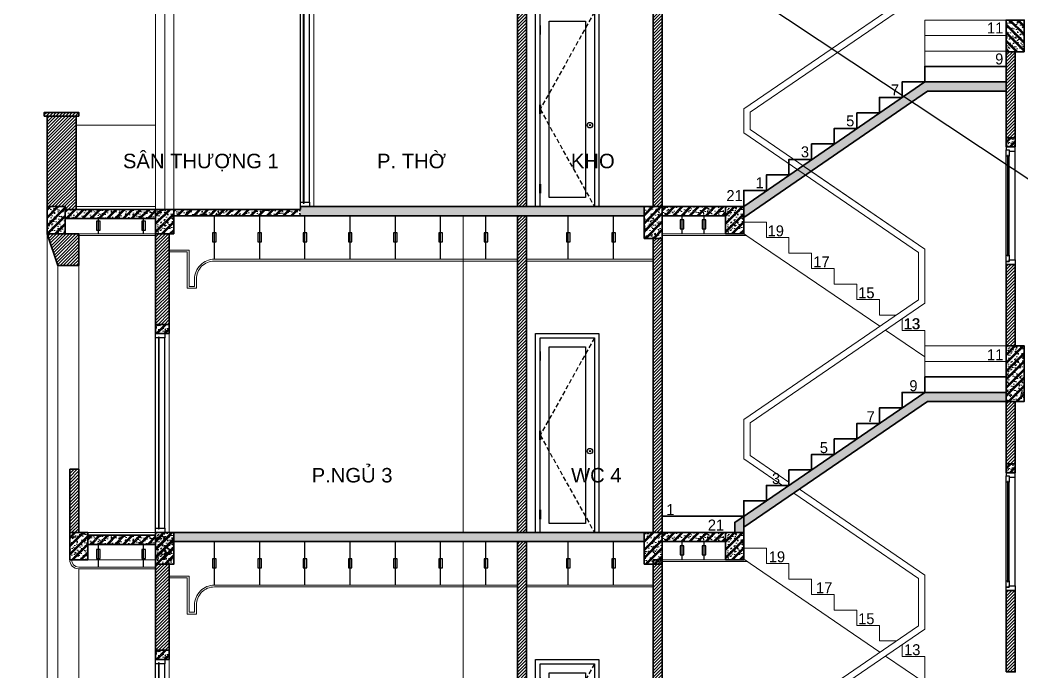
# Model space of a CAD drawing. Header units: inches. Extents: x 236662 to 497023, y -248575 to 81795.
# Drawn here: x 433076 to 444149, y -205539 to -198339 of the extents above; entities that cross this region are included whole.
import ezdxf

# ---------------------------------------------------------------- set-up
doc = ezdxf.new("R2010")
doc.units = ezdxf.units.IN
doc.header["$LTSCALE"] = 10
doc.header["$MEASUREMENT"] = 0
doc.linetypes.add('HIDDEN', pattern=[0.375, 0.25, -0.125])
for name, color, linetype in [('01. HP_TEXT', 9, 'Continuous'), ('04. HP_CUA', 153, 'Continuous'), ('07. HP_KY HIEU', 43, 'Continuous')]:
    doc.layers.add(name, color=color, linetype=linetype)
for name, color, linetype, lineweight in [('02. HP_BE TONG', 1, 'Continuous', 35), ('03. HP_TUONG', 2, 'Continuous', 35), ('06. HP_THAY 1', 134, 'Continuous', 15), ('06. HP_THAY 2', 147, 'Continuous', 13), ('09_HP_HATCH', 8, 'Continuous', 5), ('GHICHU', 7, 'Continuous', 9)]:
    doc.layers.add(name, color=color, linetype=linetype, lineweight=lineweight)
doc.styles.add('AVO', font='VAVOB.TTF')
doc.styles.add('TEXT (none)', font='arial.ttf')
pattern_1 = [(45, (449574.258, -211899.537), (-17.67767, 17.67767), [])]
pattern_2 = [(50, (142655.78, -82540.27), (107.589027, -9.41282), [11.25, -123.75]), (355, (142655.78, -82540.27), (-20.8127, 112.82882), [9, -99]), (100.4514, (142664.74, -82541.06), (86.776407, 103.41593), [9.56103, -105.171317]), (46.1842, (142655.78, -82510.27), (160.08616, -24.82785), [16.875, -185.625]), (96.6356, (142669.12, -82512.34), (140.199406, 146.11768), [14.34154, -157.75695]), (351.1842, (142655.78, -82510.27), (140.19929, 146.11779), [13.5, -148.5]), (21, (142670.78, -82517.77), (89.536058, -60.392834), [11.25, -123.75]), (326, (142670.78, -82517.77), (36.4973, 108.772507), [9, -99]), (71.4514, (142678.24, -82522.8), (126.033394, 48.379575), [9.56103, -105.171317]), (37.5, (142655.777, -82540.272), (1.8239783, 49.934078), [0, -97.8, 0, -100.5, 0, -99.375]), (7.5, (142655.78, -82540.27), (39.460431, 59.161757), [0, -57.3, 0, -95.55, 0, -37.875]), (327.5, (142622.327, -82540.27), (80.0733654, -3.383231), [0, -37.5, 0, -117, 0, -155.25]), (317.5, (142607.33, -82540.27), (87.477925, 15.015747), [0, -48.75, 0, -77.7, 0, -110.25]), (45, (142655.78, -82540.27), (-45.078057, 45.078057), []), (45, (142655.78, -82521.9), (-45.078057, 45.078057), [])]

# ---------------------------------------------------------------- blocks, each defined once
blk = doc.blocks.new('ÁDASDASDWD')
at = {"layer": '09_HP_HATCH'}
h = blk.add_hatch(dxfattribs=at)
h.set_pattern_fill('CHAU-01', color=256, scale=15, pattern_type=2)
h.set_pattern_definition([(50, (-55376.965, -37444.2), (107.58903, -9.41282), [11.25, -123.75]), (355, (-55376.97, -37444.2), (-20.8127, 112.82882), [9, -99]), (100.4514, (-55368, -37444.99), (86.7764, 103.41593), [9.56103, -105.17132]), (46.1842, (-55376.97, -37414.2), (160.08616, -24.82785), [16.875, -185.625]), (96.6356, (-55363.62, -37416.27), (140.1994, 146.11768), [14.34154, -157.75695]), (351.1842, (-55376.97, -37414.2), (140.1993, 146.1178), [13.5, -148.5]), (21, (-55361.965, -37421.7), (89.53606, -60.39283), [11.25, -123.75]), (326, (-55361.97, -37421.7), (36.4973, 108.7725), [9, -99]), (71.4514, (-55354.5, -37426.73), (126.0334, 48.37957), [9.56103, -105.17132]), (37.5, (-55376.965, -37444.2), (1.823978, 49.934078), [0, -97.8, 0, -100.5, 0, -99.375]), (7.5, (-55376.965, -37444.2), (39.46043, 59.161757), [0, -57.3, 0, -95.55, 0, -37.875]), (327.5, (-55410.415, -37444.2), (80.073365, -3.38323), [0, -37.5, 0, -117, 0, -155.25]), (317.5, (-55425.415, -37444.2), (87.477925, 15.01575), [0, -48.75, 0, -77.7, 0, -110.25]), (45, (-55376.965, -37444.2), (-45.07806, 45.07806), []), (45, (-55376.965, -37425.827), (-45.07806, 45.07806), [])])
h.paths.add_polyline_path([(-100, -350), (100, -350), (100, 0), (-100, 0)])
at = {"layer": '02. HP_BE TONG'}
blk.add_lwpolyline([(-100, -350), (100, -350), (100, 0), (-100, 0)], close=True, dxfattribs=at)
blk = doc.blocks.new('*U308')
for p, q in [((0, 50), (0, 2150)), ((100, 50), (100, 2150))]:
    blk.add_line(p, q)
for points in [[(0, 2150), (60, 2150), (60, 2160), (70, 2160), (70, 2150), (100, 2150), (100, 2200), (0, 2200)], [(0, 0), (100, 0), (100, 50), (70, 50), (70, 40), (60, 40), (60, 50), (0, 50)]]:
    blk.add_lwpolyline(points, close=True)
at = {"color": 8}
blk.add_lwpolyline([(70, 40), (60, 40), (60, 2160), (70, 2160)], close=True, dxfattribs=at)
blk = doc.blocks.new('*U310')
at = {"ltscale": 20}
h = blk.add_hatch(dxfattribs=at)
h.set_pattern_fill('_USER', color=8, scale=34, angle=32.992, style=0, pattern_type=0)
h.set_pattern_definition([(180, (55, 2000), (2e-12, -34), [])])
h.paths.add_polyline_path([(55, 2000), (45, 2000), (45, 1900), (55, 1900)])
h = blk.add_hatch(dxfattribs=at)
h.set_pattern_fill('_USER', color=8, scale=34, angle=32.992, style=0, pattern_type=0)
h.set_pattern_definition([(180, (55, 1025), (4e-12, 34), [])])
h.paths.add_polyline_path([(55, 1025), (45, 1025), (45, 1125), (55, 1125)])
h = blk.add_hatch(dxfattribs=at)
h.set_pattern_fill('_USER', color=8, scale=34, angle=32.992, style=0, pattern_type=0)
h.set_pattern_definition([(180, (55, 150), (4e-12, 34), [])])
h.paths.add_polyline_path([(55, 150), (45, 150), (45, 250), (55, 250)])
for points in [[(50, 0), (0, 0), (0, 2200), (700, 2200), (700, 0), (650, 0)], [(50, 2000), (50, 2150), (650, 2150), (650, 0), (50, 0), (50, 150)], [(50, 1125), (50, 1900)], [(50, 250), (50, 1025)]]:
    blk.add_lwpolyline(points)
at = {"color": 8, "linetype": 'HIDDEN', "ltscale": 20}
blk.add_lwpolyline([(650, 2150), (50, 1075), (650, 0)], dxfattribs=at)
for points in [[(55, 2000), (45, 2000), (45, 1900), (55, 1900)], [(550, 100), (150, 100), (150, 2050), (550, 2050)], [(55, 1025), (45, 1025), (45, 1125), (55, 1125)], [(55, 150), (45, 150), (45, 250), (55, 250)]]:
    blk.add_lwpolyline(points, close=True)
for radius in [30, 7]:
    blk.add_circle((600, 900), radius)
blk = doc.blocks.new('*U333')
for p, q in [((0, 50), (0, 1250)), ((65, 105), (65, 1195)), ((100, 105), (100, 1195))]:
    blk.add_line(p, q)
for points in [[(65, 1250), (0, 1250), (0, 1300), (100, 1300), (100, 1265), (65, 1265)], [(65, 1265), (65, 1195), (78.5, 1195), (78.5, 1205), (86.5, 1205), (86.5, 1195), (100, 1195), (100, 1265)], [(65, 50), (0, 50), (0, 0), (100, 0), (100, 35), (65, 35)], [(78.5, 95), (78.5, 105), (65, 105), (65, 35), (100, 35), (100, 105), (86.5, 105), (86.5, 95)]]:
    blk.add_lwpolyline(points, close=True)
at = {"color": 8}
blk.add_lwpolyline([(86.5, 95), (78.5, 95), (78.5, 1205), (86.5, 1205)], close=True, dxfattribs=at)
blk = doc.blocks.new('ÁD221234RRE')
at = {"layer": '09_HP_HATCH'}
h = blk.add_hatch(dxfattribs=at)
h.set_pattern_fill('CHAU-01', color=256, scale=15, pattern_type=2)
h.set_pattern_definition([(50, (-55276.965, -37444.2), (107.58903, -9.41282), [11.25, -123.75]), (355, (-55276.97, -37444.2), (-20.8127, 112.82882), [9, -99]), (100.4514, (-55268, -37444.99), (86.7764, 103.41593), [9.56103, -105.17132]), (46.1842, (-55276.97, -37414.2), (160.08616, -24.82785), [16.875, -185.625]), (96.6356, (-55263.62, -37416.27), (140.1994, 146.11768), [14.34154, -157.75695]), (351.1842, (-55276.97, -37414.2), (140.1993, 146.1178), [13.5, -148.5]), (21, (-55261.965, -37421.7), (89.53606, -60.39283), [11.25, -123.75]), (326, (-55261.97, -37421.7), (36.4973, 108.7725), [9, -99]), (71.4514, (-55254.5, -37426.73), (126.0334, 48.37957), [9.56103, -105.17132]), (37.5, (-55276.965, -37444.2), (1.823978, 49.934078), [0, -97.8, 0, -100.5, 0, -99.375]), (7.5, (-55276.965, -37444.2), (39.46043, 59.161757), [0, -57.3, 0, -95.55, 0, -37.875]), (327.5, (-55310.415, -37444.2), (80.073365, -3.38323), [0, -37.5, 0, -117, 0, -155.25]), (317.5, (-55325.415, -37444.2), (87.477925, 15.01575), [0, -48.75, 0, -77.7, 0, -110.25]), (45, (-55276.965, -37444.2), (-45.07806, 45.07806), []), (45, (-55276.965, -37425.827), (-45.07806, 45.07806), [])])
h.paths.add_polyline_path([(0, -300), (200, -300), (200, 0), (0, 0)])
at = {"layer": '02. HP_BE TONG'}
blk.add_lwpolyline([(0, -300), (200, -300), (200, 0), (0, 0)], close=True, dxfattribs=at)

msp = doc.modelspace()

# ---------------------------------------------------------------- hatches: boundary and pattern name
at = {"layer": '09_HP_HATCH'}
h = msp.add_hatch(dxfattribs=at)
h.set_pattern_fill('ANSI31', color=8, scale=200)
h.set_pattern_definition(pattern_1)
h.paths.add_polyline_path([(438674.3, -196899.5), (438574.3, -196899.5), (438574.3, -200399.5), (438674.3, -200399.5)])
h.paths.add_polyline_path([(440174.3, -197149.5), (440074.3, -197149.5), (440074.3, -200399.5), (440174.3, -200399.5)])
h = msp.add_hatch(dxfattribs=at)
h.set_pattern_fill('ANSI31', color=8, scale=200)
h.set_pattern_definition(pattern_1)
h.paths.add_polyline_path([(444074.3, -198688.5), (443974.3, -198688.5), (443974.3, -199638.5), (444074.3, -199638.5)])
h.paths.add_polyline_path([(444074.3, -201038.5), (443974.3, -201038.5), (443974.3, -201938.5), (444074.3, -201938.5)])
h.paths.add_polyline_path([(448024.3, -198438.5), (447924.3, -198438.5), (447924.3, -201968.5), (448024.3, -201968.5)])
h.paths.add_polyline_path([(449574.3, -198688.5), (449424.3, -198688.5), (449424.3, -201938.5), (449574.3, -201938.5)])
h = msp.add_hatch(dxfattribs=at)
h.set_pattern_fill('CHAU-01', color=256, scale=15, pattern_type=2)
h.set_pattern_definition(pattern_2)
h.paths.add_polyline_path([(443974.3, -199022.5), (443974.3, -199122.5), (443105.4, -199122.5), (441074.3, -200520.9), (441074.3, -200399.5), (443074.3, -199022.5)])
h = msp.add_hatch(dxfattribs=at)
h.set_pattern_fill('ANSI31', color=8, scale=200)
h.set_pattern_definition(pattern_1)
h.paths.add_polyline_path([(433724.3, -199359.5), (433344.3, -199359.5), (433344.3, -199399.5), (433724.3, -199399.5)])
h = msp.add_hatch(dxfattribs=at)
h.set_pattern_fill('ANSI31', color=8, scale=200)
h.set_pattern_definition(pattern_1)
h.paths.add_polyline_path([(433574.3, -200399.5), (433574.3, -200429.5), (433694.3, -200429.5), (433694.3, -199399.5), (433374.3, -199399.5), (433374.3, -200399.5)])
h = msp.add_hatch(dxfattribs=at)
h.set_pattern_fill('CHAU-01', color=256, scale=15, pattern_type=2)
h.set_pattern_definition([(50, (336168.54, -282802.41), (107.58903, -9.41282), [11.25, -123.75]), (355, (336168.54, -282802.41), (-20.8127, 112.82882), [9, -99]), (100.4514, (336177.5, -282803.19), (86.77641, 103.41593), [9.56103, -105.17132]), (46.1842, (336168.54, -282772.41), (160.08616, -24.82785), [16.875, -185.625]), (96.6356, (336181.88, -282774.48), (140.1994, 146.11768), [14.34154, -157.75695]), (351.1842, (336168.54, -282772.41), (140.1993, 146.1178), [13.5, -148.5]), (21, (336183.54, -282779.91), (89.53606, -60.392834), [11.25, -123.75]), (326, (336183.54, -282779.91), (36.4973, 108.77251), [9, -99]), (71.4514, (336191, -282784.94), (126.033394, 48.379575), [9.56103, -105.17132]), (37.5, (336168.537, -282802.41), (1.823978, 49.934078), [0, -97.8, 0, -100.5, 0, -99.375]), (7.5, (336168.537, -282802.41), (39.46043, 59.161757), [0, -57.3, 0, -95.55, 0, -37.875]), (327.5, (336135.087, -282802.41), (80.073365, -3.383231), [0, -37.5, 0, -117, 0, -155.25]), (317.5, (336120.09, -282802.41), (87.477925, 15.015747), [0, -48.75, 0, -77.7, 0, -110.25]), (45, (336168.54, -282802.41), (-45.078057, 45.078057), []), (45, (336168.54, -282784.035), (-45.078057, 45.078057), [])])
h.paths.add_polyline_path([(444074.3, -199638.5), (444074.3, -199738.5), (443974.3, -199738.5), (443974.3, -199638.5)])
h = msp.add_hatch(dxfattribs=at)
h.set_pattern_fill('CHAU-01', color=256, scale=15, pattern_type=2)
h.set_pattern_definition([(50, (292187.775, -279370.59), (107.589027, -9.41282), [11.25, -123.75]), (355, (292187.78, -279370.59), (-20.8127, 112.82882), [9, -99]), (100.4514, (292196.74, -279371.37), (86.77641, 103.41593), [9.56103, -105.17132]), (46.1842, (292187.78, -279340.59), (160.08616, -24.82785), [16.875, -185.625]), (96.6356, (292201.12, -279342.66), (140.1994, 146.11768), [14.34154, -157.75695]), (351.1842, (292187.78, -279340.59), (140.1993, 146.11779), [13.5, -148.5]), (21, (292202.775, -279348.09), (89.53606, -60.392834), [11.25, -123.75]), (326, (292202.78, -279348.09), (36.4973, 108.77251), [9, -99]), (71.4514, (292210.24, -279353.12), (126.033394, 48.379575), [9.56103, -105.17132]), (37.5, (292187.775, -279370.586), (1.823978, 49.934078), [0, -97.8, 0, -100.5, 0, -99.375]), (7.5, (292187.775, -279370.586), (39.46043, 59.161757), [0, -57.3, 0, -95.55, 0, -37.875]), (327.5, (292154.325, -279370.586), (80.073365, -3.383231), [0, -37.5, 0, -117, 0, -155.25]), (317.5, (292139.325, -279370.586), (87.477925, 15.015747), [0, -48.75, 0, -77.7, 0, -110.25]), (45, (292187.775, -279370.586), (-45.078057, 45.078057), []), (45, (292187.775, -279352.21), (-45.078057, 45.078057), [])])
h.paths.add_polyline_path([(433574.3, -200429.5), (433574.3, -200529.5), (434574.3, -200529.5), (434574.3, -200429.5)])
h = msp.add_hatch(dxfattribs=at)
h.set_pattern_fill('CHAU-01', color=256, scale=15, pattern_type=2)
h.set_pattern_definition([(50, (379297.29, -237843.74), (107.58903, -9.41282), [11.25, -123.75]), (355, (379297.29, -237843.74), (-20.8127, 112.82882), [9, -99]), (100.4514, (379306.26, -237844.52), (86.7764, 103.41593), [9.56103, -105.17132]), (46.1842, (379297.29, -237813.74), (160.08616, -24.82785), [16.875, -185.625]), (96.6356, (379310.63, -237815.81), (140.1994, 146.11768), [14.34154, -157.75695]), (351.1842, (379297.3, -237813.74), (140.1993, 146.1178), [13.5, -148.5]), (21, (379312.29, -237821.24), (89.53606, -60.39283), [11.25, -123.75]), (326, (379312.29, -237821.24), (36.4973, 108.7725), [9, -99]), (71.4514, (379319.75, -237826.27), (126.0334, 48.37957), [9.56103, -105.17132]), (37.5, (379297.293, -237843.74), (1.823978, 49.934078), [0, -97.8, 0, -100.5, 0, -99.375]), (7.5, (379297.293, -237843.74), (39.46043, 59.161757), [0, -57.3, 0, -95.55, 0, -37.875]), (327.5, (379263.843, -237843.74), (80.073365, -3.38323), [0, -37.5, 0, -117, 0, -155.25]), (317.5, (379248.84, -237843.74), (87.477925, 15.01575), [0, -48.75, 0, -77.7, 0, -110.25]), (45, (379297.29, -237843.74), (-45.07806, 45.07806), []), (45, (379297.29, -237825.364), (-45.07806, 45.07806), [])])
h.paths.add_polyline_path([(434574.3, -200699.5), (434774.3, -200699.5), (434774.3, -200429.5), (434574.3, -200429.5)])
h = msp.add_hatch(dxfattribs=at)
h.set_pattern_fill('CHAU-01', color=256, scale=15, pattern_type=2)
h.set_pattern_definition([(50, (329872.355, -281197), (107.58903, -9.41282), [11.25, -123.75]), (355, (329872.35, -281197), (-20.8127, 112.82882), [9, -99]), (100.4514, (329881.32, -281197.78), (86.77641, 103.41593), [9.56103, -105.17132]), (46.1842, (329872.35, -281167), (160.08616, -24.82785), [16.875, -185.625]), (96.6356, (329885.7, -281169.07), (140.1994, 146.11768), [14.34154, -157.75695]), (351.1842, (329872.35, -281167), (140.1993, 146.1178), [13.5, -148.5]), (21, (329887.355, -281174.5), (89.53606, -60.392834), [11.25, -123.75]), (326, (329887.35, -281174.5), (36.4973, 108.77251), [9, -99]), (71.4514, (329894.82, -281179.53), (126.033394, 48.379575), [9.56103, -105.17132]), (37.5, (329872.355, -281196.996), (1.823978, 49.934078), [0, -97.8, 0, -100.5, 0, -99.375]), (7.5, (329872.355, -281196.996), (39.46043, 59.161757), [0, -57.3, 0, -95.55, 0, -37.875]), (327.5, (329838.905, -281196.996), (80.073365, -3.383231), [0, -37.5, 0, -117, 0, -155.25]), (317.5, (329823.905, -281196.996), (87.477925, 15.015747), [0, -48.75, 0, -77.7, 0, -110.25]), (45, (329872.355, -281196.996), (-45.078057, 45.078057), []), (45, (329872.355, -281178.62), (-45.078057, 45.078057), [])])
h.paths.add_polyline_path([(436174.3, -200429.5), (434774.3, -200429.5), (434774.3, -200499.5), (436174.3, -200499.5)])
h = msp.add_hatch(dxfattribs=at)
h.set_pattern_fill('CHAU-01', color=256, scale=15, pattern_type=2)
h.set_pattern_definition([(50, (297587.775, -279340.59), (107.589027, -9.41282), [11.25, -123.75]), (355, (297587.78, -279340.59), (-20.8127, 112.82882), [9, -99]), (100.4514, (297596.74, -279341.37), (86.77641, 103.41593), [9.56103, -105.17132]), (46.1842, (297587.78, -279310.59), (160.08616, -24.82785), [16.875, -185.625]), (96.6356, (297601.12, -279312.66), (140.1994, 146.11768), [14.34154, -157.75695]), (351.1842, (297587.78, -279310.59), (140.1993, 146.11779), [13.5, -148.5]), (21, (297602.775, -279318.09), (89.53606, -60.392834), [11.25, -123.75]), (326, (297602.78, -279318.09), (36.4973, 108.77251), [9, -99]), (71.4514, (297610.24, -279323.12), (126.033394, 48.379575), [9.56103, -105.17132]), (37.5, (297587.775, -279340.586), (1.823978, 49.934078), [0, -97.8, 0, -100.5, 0, -99.375]), (7.5, (297587.775, -279340.586), (39.46043, 59.161757), [0, -57.3, 0, -95.55, 0, -37.875]), (327.5, (297554.325, -279340.586), (80.073365, -3.383231), [0, -37.5, 0, -117, 0, -155.25]), (317.5, (297539.325, -279340.586), (87.477925, 15.015747), [0, -48.75, 0, -77.7, 0, -110.25]), (45, (297587.775, -279340.586), (-45.078057, 45.078057), []), (45, (297587.775, -279322.21), (-45.078057, 45.078057), [])])
h.paths.add_polyline_path([(436174.3, -200399.5), (436174.3, -200499.5), (439974.3, -200499.5), (439974.3, -200399.5)])
h = msp.add_hatch(dxfattribs=at)
h.set_pattern_fill('CHAU-01', color=256, scale=15, pattern_type=2)
h.set_pattern_definition([(50, (299887.775, -279340.59), (107.589027, -9.41282), [11.25, -123.75]), (355, (299887.78, -279340.59), (-20.8127, 112.82882), [9, -99]), (100.4514, (299896.74, -279341.37), (86.77641, 103.41593), [9.56103, -105.17132]), (46.1842, (299887.78, -279310.59), (160.08616, -24.82785), [16.875, -185.625]), (96.6356, (299901.12, -279312.66), (140.1994, 146.11768), [14.34154, -157.75695]), (351.1842, (299887.78, -279310.59), (140.1993, 146.11779), [13.5, -148.5]), (21, (299902.775, -279318.09), (89.53606, -60.392834), [11.25, -123.75]), (326, (299902.78, -279318.09), (36.4973, 108.77251), [9, -99]), (71.4514, (299910.24, -279323.12), (126.033394, 48.379575), [9.56103, -105.17132]), (37.5, (299887.775, -279340.586), (1.823978, 49.934078), [0, -97.8, 0, -100.5, 0, -99.375]), (7.5, (299887.775, -279340.586), (39.46043, 59.161757), [0, -57.3, 0, -95.55, 0, -37.875]), (327.5, (299854.325, -279340.586), (80.073365, -3.383231), [0, -37.5, 0, -117, 0, -155.25]), (317.5, (299839.325, -279340.586), (87.477925, 15.015747), [0, -48.75, 0, -77.7, 0, -110.25]), (45, (299887.775, -279340.586), (-45.078057, 45.078057), []), (45, (299887.775, -279322.21), (-45.078057, 45.078057), [])])
h.paths.add_polyline_path([(440174.3, -200399.5), (440174.3, -200499.5), (440874.3, -200499.5), (440874.3, -200399.5)])
h = msp.add_hatch(dxfattribs=at)
h.set_pattern_fill('CHAU-01', color=256, scale=15, pattern_type=2)
h.set_pattern_definition([(50, (385597.29, -237843.74), (107.58903, -9.41282), [11.25, -123.75]), (355, (385597.29, -237843.74), (-20.8127, 112.82882), [9, -99]), (100.4514, (385606.26, -237844.52), (86.7764, 103.41593), [9.56103, -105.17132]), (46.1842, (385597.29, -237813.74), (160.08616, -24.82785), [16.875, -185.625]), (96.6356, (385610.63, -237815.81), (140.1994, 146.11768), [14.34154, -157.75695]), (351.1842, (385597.3, -237813.74), (140.1993, 146.1178), [13.5, -148.5]), (21, (385612.29, -237821.24), (89.53606, -60.39283), [11.25, -123.75]), (326, (385612.29, -237821.24), (36.4973, 108.7725), [9, -99]), (71.4514, (385619.75, -237826.27), (126.0334, 48.37957), [9.56103, -105.17132]), (37.5, (385597.293, -237843.74), (1.823978, 49.934078), [0, -97.8, 0, -100.5, 0, -99.375]), (7.5, (385597.293, -237843.74), (39.46043, 59.161757), [0, -57.3, 0, -95.55, 0, -37.875]), (327.5, (385563.843, -237843.74), (80.073365, -3.38323), [0, -37.5, 0, -117, 0, -155.25]), (317.5, (385548.84, -237843.74), (87.477925, 15.01575), [0, -48.75, 0, -77.7, 0, -110.25]), (45, (385597.29, -237843.74), (-45.07806, 45.07806), []), (45, (385597.29, -237825.364), (-45.07806, 45.07806), [])])
h.paths.add_polyline_path([(440874.3, -200699.7), (441074.3, -200699.7), (441074.3, -200399.5), (440874.3, -200399.5)])
h = msp.add_hatch(dxfattribs=at)
h.set_pattern_fill('ANSI31', color=8, scale=200)
h.set_pattern_definition(pattern_1)
h.paths.add_polyline_path([(438674.3, -200499.5), (438574.3, -200499.5), (438574.3, -203999.5), (438674.3, -203999.5)])
h.paths.add_polyline_path([(440174.3, -200749.5), (440074.3, -200749.5), (440074.3, -203999.5), (440174.3, -203999.5)])
h.paths.add_polyline_path([(438674.3, -204099.5), (438574.3, -204099.5), (438574.3, -207599.5), (438674.3, -207599.5)])
h.paths.add_polyline_path([(440174.3, -204299.5), (440074.3, -204299.5), (440074.3, -207599.5), (440174.3, -207599.5)])
h = msp.add_hatch(dxfattribs=at)
h.set_pattern_fill('ANSI31', color=8, scale=200)
h.set_pattern_definition(pattern_1)
h.paths.add_polyline_path([(433724.3, -200699.5), (433374.3, -200699.5), (433494.3, -201049.5), (433724.3, -201049.5)])
h.paths.add_polyline_path([(434724.3, -200699.5), (434574.3, -200699.5), (434574.3, -201699.5), (434724.3, -201699.5)])
h = msp.add_hatch(dxfattribs=at)
h.set_pattern_fill('CHAU-01', color=256, scale=15, pattern_type=2)
h.set_pattern_definition([(50, (327639.27, -284863.41), (107.58903, -9.41282), [11.25, -123.75]), (355, (327639.27, -284863.41), (-20.8127, 112.82882), [9, -99]), (100.4514, (327648.23, -284864.19), (86.77641, 103.41593), [9.56103, -105.17132]), (46.1842, (327639.27, -284833.41), (160.08616, -24.82785), [16.875, -185.625]), (96.6356, (327652.6, -284835.48), (140.1994, 146.11768), [14.34154, -157.75695]), (351.1842, (327639.27, -284833.41), (140.1993, 146.1178), [13.5, -148.5]), (21, (327654.27, -284840.91), (89.53606, -60.392834), [11.25, -123.75]), (326, (327654.27, -284840.91), (36.4973, 108.77251), [9, -99]), (71.4514, (327661.73, -284845.94), (126.033394, 48.379575), [9.56103, -105.17132]), (37.5, (327639.267, -284863.41), (1.823978, 49.934078), [0, -97.8, 0, -100.5, 0, -99.375]), (7.5, (327639.267, -284863.41), (39.46043, 59.161757), [0, -57.3, 0, -95.55, 0, -37.875]), (327.5, (327605.817, -284863.41), (80.073365, -3.383231), [0, -37.5, 0, -117, 0, -155.25]), (317.5, (327590.82, -284863.41), (87.477925, 15.015747), [0, -48.75, 0, -77.7, 0, -110.25]), (45, (327639.267, -284863.41), (-45.078057, 45.078057), []), (45, (327639.267, -284845.035), (-45.078057, 45.078057), [])])
h.paths.add_polyline_path([(434574.3, -201699.5), (434574.3, -201799.5), (434724.3, -201799.5), (434724.3, -201699.5)])
h = msp.add_hatch(dxfattribs=at)
h.set_pattern_fill('CHAU-01', color=256, scale=15, pattern_type=2)
h.set_pattern_definition([(50, (388697.29, -239382.74), (107.58903, -9.41282), [11.25, -123.75]), (355, (388697.29, -239382.74), (-20.8127, 112.82882), [9, -99]), (100.4514, (388706.26, -239383.52), (86.7764, 103.41593), [9.56103, -105.17132]), (46.1842, (388697.29, -239352.74), (160.08616, -24.82785), [16.875, -185.625]), (96.6356, (388710.63, -239354.81), (140.1994, 146.11768), [14.34154, -157.75695]), (351.1842, (388697.3, -239352.74), (140.1993, 146.1178), [13.5, -148.5]), (21, (388712.29, -239360.24), (89.53606, -60.39283), [11.25, -123.75]), (326, (388712.29, -239360.24), (36.4973, 108.7725), [9, -99]), (71.4514, (388719.75, -239365.27), (126.0334, 48.37957), [9.56103, -105.17132]), (37.5, (388697.293, -239382.74), (1.823978, 49.934078), [0, -97.8, 0, -100.5, 0, -99.375]), (7.5, (388697.293, -239382.74), (39.46043, 59.161757), [0, -57.3, 0, -95.55, 0, -37.875]), (327.5, (388663.843, -239382.74), (80.073365, -3.38323), [0, -37.5, 0, -117, 0, -155.25]), (317.5, (388648.84, -239382.74), (87.477925, 15.01575), [0, -48.75, 0, -77.7, 0, -110.25]), (45, (388697.29, -239382.74), (-45.07806, 45.07806), []), (45, (388697.29, -239364.364), (-45.07806, 45.07806), [])])
h.paths.add_polyline_path([(443974.3, -202551.5), (444174.3, -202551.5), (444174.3, -201938.5), (443974.3, -201938.5)])
h = msp.add_hatch(dxfattribs=at)
h.set_pattern_fill('ANSI31', color=8, scale=200)
h.set_pattern_definition(pattern_1)
h.paths.add_polyline_path([(444074.3, -202551.5), (443974.3, -202551.5), (443974.3, -203238.5), (444074.3, -203238.5)])
h.paths.add_polyline_path([(444074.3, -204638.5), (443974.3, -204638.5), (443974.3, -205538.5), (444074.3, -205538.5)])
h.paths.add_polyline_path([(448024.3, -202068.5), (447924.3, -202068.5), (447924.3, -205538.5), (448024.3, -205538.5)])
h.paths.add_polyline_path([(449574.3, -202288.5), (449424.3, -202288.5), (449424.3, -205538.5), (449574.3, -205538.5)])
h = msp.add_hatch(dxfattribs=at)
h.set_pattern_fill('CHAU-01', color=256, scale=15, pattern_type=2)
h.set_pattern_definition(pattern_2)
h.paths.add_polyline_path([(440974.3, -203999.5), (441074.3, -203999.5), (441074.3, -203940.7), (443105.2, -202551.5), (443974.3, -202551.5), (443974.3, -202451.5), (443074.3, -202451.5), (440974.3, -203887.9)])
h = msp.add_hatch(dxfattribs=at)
h.set_pattern_fill('ANSI31', color=8, scale=200)
h.set_pattern_definition(pattern_1)
h.paths.add_polyline_path([(433724.3, -203299.5), (433624.3, -203299.5), (433624.3, -203999.5), (433724.3, -203999.5)])
h.paths.add_polyline_path([(434724.3, -204349.5), (434574.3, -204349.5), (434574.3, -205299.5), (434724.3, -205299.5)])
h = msp.add_hatch(dxfattribs=at)
h.set_pattern_fill('CHAU-01', color=256, scale=15, pattern_type=2)
h.set_pattern_definition([(50, (336168.54, -286402.41), (107.58903, -9.41282), [11.25, -123.75]), (355, (336168.54, -286402.41), (-20.8127, 112.82882), [9, -99]), (100.4514, (336177.5, -286403.19), (86.77641, 103.41593), [9.56103, -105.17132]), (46.1842, (336168.54, -286372.41), (160.08616, -24.82785), [16.875, -185.625]), (96.6356, (336181.88, -286374.48), (140.1994, 146.11768), [14.34154, -157.75695]), (351.1842, (336168.54, -286372.41), (140.1993, 146.1178), [13.5, -148.5]), (21, (336183.54, -286379.91), (89.53606, -60.392834), [11.25, -123.75]), (326, (336183.54, -286379.91), (36.4973, 108.77251), [9, -99]), (71.4514, (336191, -286384.94), (126.033394, 48.379575), [9.56103, -105.17132]), (37.5, (336168.537, -286402.41), (1.823978, 49.934078), [0, -97.8, 0, -100.5, 0, -99.375]), (7.5, (336168.537, -286402.41), (39.46043, 59.161757), [0, -57.3, 0, -95.55, 0, -37.875]), (327.5, (336135.087, -286402.41), (80.073365, -3.383231), [0, -37.5, 0, -117, 0, -155.25]), (317.5, (336120.09, -286402.41), (87.477925, 15.015747), [0, -48.75, 0, -77.7, 0, -110.25]), (45, (336168.54, -286402.41), (-45.078057, 45.078057), []), (45, (336168.54, -286384.035), (-45.078057, 45.078057), [])])
h.paths.add_polyline_path([(444074.3, -203238.5), (444074.3, -203338.5), (443974.3, -203338.5), (443974.3, -203238.5)])
h = msp.add_hatch(dxfattribs=at)
h.set_pattern_fill('CHAU-01', color=256, scale=15, pattern_type=2)
h.set_pattern_definition([(50, (292187.775, -282970.59), (107.589027, -9.41282), [11.25, -123.75]), (355, (292187.78, -282970.59), (-20.8127, 112.82882), [9, -99]), (100.4514, (292196.74, -282971.37), (86.77641, 103.41593), [9.56103, -105.17132]), (46.1842, (292187.78, -282940.59), (160.08616, -24.82785), [16.875, -185.625]), (96.6356, (292201.12, -282942.66), (140.1994, 146.11768), [14.34154, -157.75695]), (351.1842, (292187.78, -282940.59), (140.1993, 146.11779), [13.5, -148.5]), (21, (292202.775, -282948.09), (89.53606, -60.392834), [11.25, -123.75]), (326, (292202.78, -282948.09), (36.4973, 108.77251), [9, -99]), (71.4514, (292210.24, -282953.12), (126.033394, 48.379575), [9.56103, -105.17132]), (37.5, (292187.775, -282970.586), (1.823978, 49.934078), [0, -97.8, 0, -100.5, 0, -99.375]), (7.5, (292187.775, -282970.586), (39.46043, 59.161757), [0, -57.3, 0, -95.55, 0, -37.875]), (327.5, (292154.325, -282970.586), (80.073365, -3.383231), [0, -37.5, 0, -117, 0, -155.25]), (317.5, (292139.325, -282970.586), (87.477925, 15.015747), [0, -48.75, 0, -77.7, 0, -110.25]), (45, (292187.775, -282970.586), (-45.078057, 45.078057), []), (45, (292187.775, -282952.21), (-45.078057, 45.078057), [])])
h.paths.add_polyline_path([(433824.3, -204029.5), (433824.3, -204129.5), (434574.3, -204129.5), (434574.3, -204029.5)])
h = msp.add_hatch(dxfattribs=at)
h.set_pattern_fill('CHAU-01', color=256, scale=15, pattern_type=2)
h.set_pattern_definition([(50, (379297.29, -241443.74), (107.58903, -9.41282), [11.25, -123.75]), (355, (379297.29, -241443.74), (-20.8127, 112.82882), [9, -99]), (100.4514, (379306.26, -241444.52), (86.7764, 103.41593), [9.56103, -105.17132]), (46.1842, (379297.29, -241413.74), (160.08616, -24.82785), [16.875, -185.625]), (96.6356, (379310.63, -241415.81), (140.1994, 146.11768), [14.34154, -157.75695]), (351.1842, (379297.3, -241413.74), (140.1993, 146.1178), [13.5, -148.5]), (21, (379312.29, -241421.24), (89.53606, -60.39283), [11.25, -123.75]), (326, (379312.29, -241421.24), (36.4973, 108.7725), [9, -99]), (71.4514, (379319.75, -241426.27), (126.0334, 48.37957), [9.56103, -105.17132]), (37.5, (379297.293, -241443.74), (1.823978, 49.934078), [0, -97.8, 0, -100.5, 0, -99.375]), (7.5, (379297.293, -241443.74), (39.46043, 59.161757), [0, -57.3, 0, -95.55, 0, -37.875]), (327.5, (379263.843, -241443.74), (80.073365, -3.38323), [0, -37.5, 0, -117, 0, -155.25]), (317.5, (379248.84, -241443.74), (87.477925, 15.01575), [0, -48.75, 0, -77.7, 0, -110.25]), (45, (379297.29, -241443.74), (-45.07806, 45.07806), []), (45, (379297.29, -241425.364), (-45.07806, 45.07806), [])])
h.paths.add_polyline_path([(434574.3, -204299.5), (434774.3, -204299.5), (434774.3, -204029.5), (434574.3, -204029.5)])
h = msp.add_hatch(dxfattribs=at)
h.set_pattern_fill('CHAU-01', color=256, scale=15, pattern_type=2)
h.set_pattern_definition([(50, (297587.775, -282940.59), (107.589027, -9.41282), [11.25, -123.75]), (355, (297587.78, -282940.59), (-20.8127, 112.82882), [9, -99]), (100.4514, (297596.74, -282941.37), (86.77641, 103.41593), [9.56103, -105.17132]), (46.1842, (297587.78, -282910.59), (160.08616, -24.82785), [16.875, -185.625]), (96.6356, (297601.12, -282912.66), (140.1994, 146.11768), [14.34154, -157.75695]), (351.1842, (297587.78, -282910.59), (140.1993, 146.11779), [13.5, -148.5]), (21, (297602.775, -282918.09), (89.53606, -60.392834), [11.25, -123.75]), (326, (297602.78, -282918.09), (36.4973, 108.77251), [9, -99]), (71.4514, (297610.24, -282923.12), (126.033394, 48.379575), [9.56103, -105.17132]), (37.5, (297587.775, -282940.586), (1.823978, 49.934078), [0, -97.8, 0, -100.5, 0, -99.375]), (7.5, (297587.775, -282940.586), (39.46043, 59.161757), [0, -57.3, 0, -95.55, 0, -37.875]), (327.5, (297554.325, -282940.586), (80.073365, -3.383231), [0, -37.5, 0, -117, 0, -155.25]), (317.5, (297539.325, -282940.586), (87.477925, 15.015747), [0, -48.75, 0, -77.7, 0, -110.25]), (45, (297587.775, -282940.586), (-45.078057, 45.078057), []), (45, (297587.775, -282922.21), (-45.078057, 45.078057), [])])
h.paths.add_polyline_path([(434774.3, -203999.5), (434774.3, -204099.5), (439974.3, -204099.5), (439974.3, -203999.5)])
h = msp.add_hatch(dxfattribs=at)
h.set_pattern_fill('CHAU-01', color=256, scale=15, pattern_type=2)
h.set_pattern_definition([(50, (299887.775, -282940.59), (107.589027, -9.41282), [11.25, -123.75]), (355, (299887.78, -282940.59), (-20.8127, 112.82882), [9, -99]), (100.4514, (299896.74, -282941.37), (86.77641, 103.41593), [9.56103, -105.17132]), (46.1842, (299887.78, -282910.59), (160.08616, -24.82785), [16.875, -185.625]), (96.6356, (299901.12, -282912.66), (140.1994, 146.11768), [14.34154, -157.75695]), (351.1842, (299887.78, -282910.59), (140.1993, 146.11779), [13.5, -148.5]), (21, (299902.775, -282918.09), (89.53606, -60.392834), [11.25, -123.75]), (326, (299902.78, -282918.09), (36.4973, 108.77251), [9, -99]), (71.4514, (299910.24, -282923.12), (126.033394, 48.379575), [9.56103, -105.17132]), (37.5, (299887.775, -282940.586), (1.823978, 49.934078), [0, -97.8, 0, -100.5, 0, -99.375]), (7.5, (299887.775, -282940.586), (39.46043, 59.161757), [0, -57.3, 0, -95.55, 0, -37.875]), (327.5, (299854.325, -282940.586), (80.073365, -3.383231), [0, -37.5, 0, -117, 0, -155.25]), (317.5, (299839.325, -282940.586), (87.477925, 15.015747), [0, -48.75, 0, -77.7, 0, -110.25]), (45, (299887.775, -282940.586), (-45.078057, 45.078057), []), (45, (299887.775, -282922.21), (-45.078057, 45.078057), [])])
h.paths.add_polyline_path([(440174.3, -203999.5), (440174.3, -204099.5), (440874.3, -204099.5), (440874.3, -203999.5)])
h = msp.add_hatch(dxfattribs=at)
h.set_pattern_fill('CHAU-01', color=256, scale=15, pattern_type=2)
h.set_pattern_definition([(50, (385597.29, -241443.74), (107.58903, -9.41282), [11.25, -123.75]), (355, (385597.29, -241443.74), (-20.8127, 112.82882), [9, -99]), (100.4514, (385606.26, -241444.52), (86.7764, 103.41593), [9.56103, -105.17132]), (46.1842, (385597.29, -241413.74), (160.08616, -24.82785), [16.875, -185.625]), (96.6356, (385610.63, -241415.81), (140.1994, 146.11768), [14.34154, -157.75695]), (351.1842, (385597.3, -241413.74), (140.1993, 146.1178), [13.5, -148.5]), (21, (385612.29, -241421.24), (89.53606, -60.39283), [11.25, -123.75]), (326, (385612.29, -241421.24), (36.4973, 108.7725), [9, -99]), (71.4514, (385619.75, -241426.27), (126.0334, 48.37957), [9.56103, -105.17132]), (37.5, (385597.293, -241443.74), (1.823978, 49.934078), [0, -97.8, 0, -100.5, 0, -99.375]), (7.5, (385597.293, -241443.74), (39.46043, 59.161757), [0, -57.3, 0, -95.55, 0, -37.875]), (327.5, (385563.843, -241443.74), (80.073365, -3.38323), [0, -37.5, 0, -117, 0, -155.25]), (317.5, (385548.84, -241443.74), (87.477925, 15.01575), [0, -48.75, 0, -77.7, 0, -110.25]), (45, (385597.29, -241443.74), (-45.07806, 45.07806), []), (45, (385597.29, -241425.364), (-45.07806, 45.07806), [])])
h.paths.add_polyline_path([(440874.3, -204299.5), (441074.3, -204299.5), (441074.3, -203999.5), (440874.3, -203999.5)])
h = msp.add_hatch(dxfattribs=at)
h.set_pattern_fill('CHAU-01', color=256, scale=15, pattern_type=2)
h.set_pattern_definition([(50, (327639.27, -288463.41), (107.58903, -9.41282), [11.25, -123.75]), (355, (327639.27, -288463.41), (-20.8127, 112.82882), [9, -99]), (100.4514, (327648.23, -288464.19), (86.77641, 103.41593), [9.56103, -105.17132]), (46.1842, (327639.27, -288433.41), (160.08616, -24.82785), [16.875, -185.625]), (96.6356, (327652.6, -288435.48), (140.1994, 146.11768), [14.34154, -157.75695]), (351.1842, (327639.27, -288433.41), (140.1993, 146.1178), [13.5, -148.5]), (21, (327654.27, -288440.91), (89.53606, -60.392834), [11.25, -123.75]), (326, (327654.27, -288440.91), (36.4973, 108.77251), [9, -99]), (71.4514, (327661.73, -288445.94), (126.033394, 48.379575), [9.56103, -105.17132]), (37.5, (327639.267, -288463.41), (1.823978, 49.934078), [0, -97.8, 0, -100.5, 0, -99.375]), (7.5, (327639.267, -288463.41), (39.46043, 59.161757), [0, -57.3, 0, -95.55, 0, -37.875]), (327.5, (327605.817, -288463.41), (80.073365, -3.383231), [0, -37.5, 0, -117, 0, -155.25]), (317.5, (327590.82, -288463.41), (87.477925, 15.015747), [0, -48.75, 0, -77.7, 0, -110.25]), (45, (327639.267, -288463.41), (-45.078057, 45.078057), []), (45, (327639.267, -288445.035), (-45.078057, 45.078057), [])])
h.paths.add_polyline_path([(434574.3, -205299.5), (434574.3, -205399.5), (434724.3, -205399.5), (434724.3, -205299.5)])

# ---------------------------------------------------------------- linework, layer by layer
msp.add_line((402912.4, -172693.2), (497022.9, -235116.6))
at = {"layer": '02. HP_BE TONG'}
for points in [[(443974.3, -199022.5), (443974.3, -199122.5), (443105.4, -199122.5), (441074.3, -200520.9), (441074.3, -200399.5), (443074.3, -199022.5)], [(444074.3, -199638.5), (444074.3, -199738.5), (443974.3, -199738.5), (443974.3, -199638.5)], [(433574.3, -200429.5), (433574.3, -200529.5), (434574.3, -200529.5), (434574.3, -200429.5)], [(434574.3, -200699.5), (434774.3, -200699.5), (434774.3, -200429.5), (434574.3, -200429.5)], [(440174.3, -200399.5), (440174.3, -200499.5), (440874.3, -200499.5), (440874.3, -200399.5)], [(440874.3, -200699.7), (441074.3, -200699.7), (441074.3, -200399.5), (440874.3, -200399.5)], [(434574.3, -201699.5), (434574.3, -201799.5), (434724.3, -201799.5), (434724.3, -201699.5)], [(443974.3, -202551.5), (444174.3, -202551.5), (444174.3, -201938.5), (443974.3, -201938.5)], [(444074.3, -203238.5), (444074.3, -203338.5), (443974.3, -203338.5), (443974.3, -203238.5)], [(433824.3, -204029.5), (433824.3, -204129.5), (434574.3, -204129.5), (434574.3, -204029.5)], [(434774.3, -203999.5), (434774.3, -204099.5), (439974.3, -204099.5), (439974.3, -203999.5)], [(440174.3, -203999.5), (440174.3, -204099.5), (440874.3, -204099.5), (440874.3, -203999.5)], [(440874.3, -204299.5), (441074.3, -204299.5), (441074.3, -203999.5), (440874.3, -203999.5)], [(434574.3, -205299.5), (434574.3, -205399.5), (434724.3, -205399.5), (434724.3, -205299.5)]]:
    msp.add_lwpolyline(points, close=True, dxfattribs=at)
for points in [[(436174.3, -200399.5), (436174.3, -200429.5), (434774.3, -200429.5), (434774.3, -200499.5), (439974.3, -200499.5), (439974.3, -200399.5), (436174.3, -200399.5)], [(440974.3, -203999.5), (441074.3, -203999.5), (441074.3, -203940.7), (443105.2, -202551.5), (443974.3, -202551.5), (443974.3, -202451.5), (443074.3, -202451.5), (440974.3, -203887.9), (440974.3, -203999.5)]]:
    msp.add_lwpolyline(points, dxfattribs=at)
at = {"layer": '03. HP_TUONG'}
for points in [[(438574.3, -196899.5), (438674.3, -196899.5), (438674.3, -200399.5), (438574.3, -200399.5)], [(440074.3, -197149.5), (440174.3, -197149.5), (440174.3, -200399.5), (440074.3, -200399.5)], [(443974.3, -199638.5), (444074.3, -199638.5), (444074.3, -198688.5), (443974.3, -198688.5)], [(443974.3, -199022.5), (443074.3, -199022.5), (443074.3, -198851.5), (443974.3, -198851.5)], [(433344.3, -199399.5), (433724.3, -199399.5), (433724.3, -199359.5), (433344.3, -199359.5)], [(438574.3, -200499.5), (438674.3, -200499.5), (438674.3, -203999.5), (438574.3, -203999.5)], [(434574.3, -201699.5), (434724.3, -201699.5), (434724.3, -200699.5), (434574.3, -200699.5)], [(440074.3, -200749.5), (440174.3, -200749.5), (440174.3, -203999.5), (440074.3, -203999.5)], [(443974.3, -201938.5), (444074.3, -201938.5), (444074.3, -201038.5), (443974.3, -201038.5)], [(443074.3, -202280.5), (443974.3, -202280.5), (443974.3, -202451.5), (443074.3, -202451.5)], [(443974.3, -203238.5), (444074.3, -203238.5), (444074.3, -202551.5), (443974.3, -202551.5)], [(433624.3, -203299.5), (433624.3, -203999.5), (433724.3, -203999.5), (433724.3, -203299.5)], [(440174.3, -203999.5), (441074.3, -203999.5), (441074.3, -203819.5), (440174.3, -203819.5)], [(438574.3, -204099.5), (438674.3, -204099.5), (438674.3, -207599.5), (438574.3, -207599.5)], [(440074.3, -204299.5), (440174.3, -204299.5), (440174.3, -207599.5), (440074.3, -207599.5)], [(434574.3, -204349.5), (434724.3, -204349.5), (434724.3, -205299.5), (434574.3, -205299.5)], [(443974.3, -205538.5), (444074.3, -205538.5), (444074.3, -204638.5), (443974.3, -204638.5)]]:
    msp.add_lwpolyline(points, close=True, dxfattribs=at)
for points in [[(441074.3, -200399.5), (441074.3, -200219.5), (441324.3, -200219.5), (441324.3, -200048.5), (441574.3, -200048.5), (441574.3, -199877.5), (441824.3, -199877.5), (441824.3, -199706.5), (442074.3, -199706.5), (442074.3, -199535.5), (442324.3, -199535.5), (442324.3, -199364.5), (442574.3, -199364.5), (442574.3, -199193.5), (442824.3, -199193.5), (442824.3, -199022.5), (443074.3, -199022.5)], [(433374.3, -200429.5), (433374.3, -200429.5), (433374.3, -199399.5), (433694.3, -199399.5), (433694.3, -200429.5), (433574.3, -200429.5)], [(433374.3, -200699.5), (433494.3, -201049.5), (433724.3, -201049.5), (433724.3, -200699.5), (433374.3, -200699.5)], [(441074.3, -203819.5), (441074.3, -203648.5), (441324.3, -203648.5), (441324.3, -203477.5), (441574.3, -203477.5), (441574.3, -203306.5), (441824.3, -203306.5), (441824.3, -203135.5), (442074.3, -203135.5), (442074.3, -202964.5), (442324.3, -202964.5), (442324.3, -202793.5), (442574.3, -202793.5), (442574.3, -202622.5), (442824.3, -202622.5), (442824.3, -202451.5), (443074.3, -202451.5)]]:
    msp.add_lwpolyline(points, dxfattribs=at)
at = {"layer": '06. HP_THAY 1'}
for p, q in [((434574.3, -197149.5), (434574.3, -200429.5)), ((434774.3, -197749.5), (434774.3, -200429.5)), ((441074.3, -199320.2), (443004.3, -198000.1)), ((443074.3, -198037), (441144.3, -199357.2)), ((441074.3, -199583.8), (441074.3, -199320.2)), ((441144.3, -199546.9), (441144.3, -199357.2)), ((433694.3, -199499.5), (434574.3, -199499.5)), ((443004.3, -200906.1), (441074.3, -199583.8)), ((443074.3, -200869.2), (441144.3, -199546.9)), ((443074.3, -200869.2), (441745, -199958.5)), ((433694.3, -200399.5), (434574.3, -200399.5)), ((437974.3, -203999.5), (437974.3, -200499.5)), ((433374.3, -208049.5), (433374.3, -200699.5)), ((434574.3, -200669.5), (434574.3, -203999.5)), ((443074.3, -201466), (443074.3, -200869.2)), ((443004.3, -201429.1), (443004.3, -200906.1)), ((433494.3, -208049.5), (433494.3, -201049.5)), ((433724.3, -203999.5), (433724.3, -201049.5)), ((441074.3, -202749.2), (443004.3, -201429.1)), ((441144.3, -202786.2), (443074.3, -201466)), ((441144.3, -202786.2), (443074.3, -201466)), ((443074.3, -202059.7), (442639.9, -201763.2)), ((441074.3, -203183.8), (441074.3, -202749.2)), ((441144.3, -203146.9), (441144.3, -202786.2)), ((441503.1, -203477.5), (441074.3, -203183.8)), ((441574.3, -203441.5), (441144.3, -203146.9)), ((443074.3, -204469.2), (441689.1, -203520.1)), ((443004.3, -204506.1), (441627.1, -203562.5)), ((433824.3, -203999.5), (434574.3, -203999.5)), ((437974.3, -207599.5), (437974.3, -204099.5)), ((433724.3, -204379.5), (434574.3, -204379.5)), ((433724.3, -206899.5), (433724.3, -204399.5)), ((433724.3, -204399.5), (434574.3, -204399.5)), ((443004.3, -205029.1), (443004.3, -204506.1)), ((443074.3, -205066), (443074.3, -204469.2)), ((441074.3, -206349.2), (443004.3, -205029.1)), ((441144.3, -206386.2), (443074.3, -205066))]:
    msp.add_line(p, q, dxfattribs=at)
for points in [[(434574.3, -197399.5), (434574.3, -200429.5), (434674.3, -200429.5), (434674.3, -197749.5)], [(443074.3, -198509.5), (443074.3, -198338.5), (443974.3, -198338.5)], [(443074.3, -198680.5), (443074.3, -198509.5), (443974.3, -198509.5)], [(443074.3, -198851.5), (443074.3, -198680.5), (443974.3, -198680.5)], [(443074.3, -199022.5), (443074.3, -198851.5), (443974.3, -198851.5)], [(442759.5, -201596.5), (442574.3, -201596.5), (442574.3, -201425.5), (442324.3, -201425.5), (442324.3, -201254.5), (442074.3, -201254.5), (442074.3, -201083.5), (441824.3, -201083.5), (441824.3, -200912.5), (441574.3, -200912.5), (441574.3, -200741.5), (441324.3, -200741.5), (441324.3, -200570.5), (441074.3, -200570.5), (441074.3, -200699.7), (442577.9, -201720.7)], [(442639.9, -201763.2), (443074.3, -202059.7), (443074.3, -201767.5), (442824.3, -201767.5), (442824.3, -201637)], [(443074.3, -202109.5), (443074.3, -201938.5), (443974.3, -201938.5)], [(443074.3, -202109.5), (443074.3, -201938.5), (443974.3, -201938.5)], [(443074.3, -202280.5), (443074.3, -202109.5), (443974.3, -202109.5)], [(442759.5, -205196.5), (442574.3, -205196.5), (442574.3, -205025.5), (442324.3, -205025.5), (442324.3, -204854.5), (442074.3, -204854.5), (442074.3, -204683.5), (441824.3, -204683.5), (441824.3, -204512.5), (441574.3, -204512.5), (441574.3, -204341.5), (441324.3, -204341.5), (441324.3, -204170.5), (441074.3, -204170.5), (441074.3, -204291.7), (442578.3, -205320.5)], [(442640.3, -205362.9), (443074.3, -205659.7), (443074.3, -205367.5), (442824.3, -205367.5), (442824.3, -205237)]]:
    msp.add_lwpolyline(points, dxfattribs=at)
for points in [[(436174.3, -198199.5), (436324.3, -198199.5), (436324.3, -200399.5), (436174.3, -200399.5)], [(444074.3, -199738.5), (443974.3, -199738.5), (443974.3, -201038.5), (444074.3, -201038.5)], [(434574.3, -201799.5), (434724.3, -201799.5), (434724.3, -203999.5), (434574.3, -203999.5)], [(444074.3, -203338.5), (443974.3, -203338.5), (443974.3, -204638.5), (444074.3, -204638.5)], [(434574.3, -205399.5), (434724.3, -205399.5), (434724.3, -207599.5), (434574.3, -207599.5)]]:
    msp.add_lwpolyline(points, close=True, dxfattribs=at)
for radius in [100, 80]:
    msp.add_arc((433724.3, -204299.5), radius, 180, 270, dxfattribs=at)
at = {"layer": '06. HP_THAY 2'}
for p, q in [((433574.3, -200699.5), (434574.3, -200699.5)), ((435024.3, -201199.8), (435024.3, -201199.8)), ((433824.3, -204299.5), (434574.3, -204299.5))]:
    msp.add_line(p, q, dxfattribs=at)
for points in [[(433724.3, -200719.5), (434574.3, -200719.5), (434574.3, -200699.5), (433724.3, -200699.5)], [(440174.3, -200719.5), (441103.5, -200719.5), (441074.3, -200699.5), (440174.3, -200699.5)], [(438674.3, -200999.8), (440074.3, -200999.8), (440074.3, -200979.8), (438674.3, -200979.8)], [(440174.3, -204319.5), (441115, -204319.5), (441085.7, -204299.5), (440174.3, -204299.5)], [(438674.3, -204599.8), (440074.3, -204599.8), (440074.3, -204579.8), (438674.3, -204579.8)]]:
    msp.add_lwpolyline(points, close=True, dxfattribs=at)
for points in [[(438574.3, -200979.8), (435224.3, -200979.8, 0.4142136), (435004.3, -201199.8), (435004.3, -201279.8), (434944.3, -201279.8), (434944.3, -200879.8), (434724.3, -200879.8)], [(438574.3, -200999.8), (435224.3, -200999.8, 0.4142136), (435024.3, -201199.8), (435024.3, -201299.8), (434924.3, -201299.8), (434924.3, -200899.8), (434724.3, -200899.8)], [(438574.3, -204579.8), (435224.3, -204579.8, 0.4142136), (435004.3, -204799.8), (435004.3, -204879.8), (434944.3, -204879.8), (434944.3, -204479.8), (434724.3, -204479.8)], [(438574.3, -204599.8), (435224.3, -204599.8, 0.4142136), (435024.3, -204799.8), (435024.3, -204899.8), (434924.3, -204899.8), (434924.3, -204499.8), (434724.3, -204499.8)]]:
    msp.add_lwpolyline(points, format="xyb", dxfattribs=at)
at = {"layer": '07. HP_KY HIEU'}
for p, q in [((433941.2, -200699.5), (433941.2, -200529.5)), ((434441.2, -200699.5), (434441.2, -200529.5)), ((435224.3, -200979.8), (435224.3, -200499.5)), ((435724.3, -200979.8), (435724.3, -200499.5)), ((436224.3, -200979.8), (436224.3, -200499.5)), ((436724.3, -200979.8), (436724.3, -200499.5)), ((437224.3, -200979.8), (437224.3, -200499.5)), ((437724.3, -200979.8), (437724.3, -200499.5)), ((438224.3, -200979.8), (438224.3, -200499.5)), ((439135.3, -200979.8), (439135.3, -200499.5)), ((439635.3, -200979.8), (439635.3, -200499.5)), ((440392.6, -200699.5), (440392.6, -200499.5)), ((440635.3, -200699.5), (440635.3, -200499.5)), ((433941.2, -204379.5), (433941.2, -204129.5)), ((434441.2, -204379.5), (434441.2, -204129.5)), ((435224.3, -204579.8), (435224.3, -204099.5)), ((435724.3, -204579.8), (435724.3, -204099.5)), ((436224.3, -204579.8), (436224.3, -204099.5)), ((436724.3, -204579.8), (436724.3, -204099.5)), ((437224.3, -204579.8), (437224.3, -204099.5)), ((437724.3, -204579.8), (437724.3, -204099.5)), ((438224.3, -204579.8), (438224.3, -204099.5)), ((439135.3, -204579.8), (439135.3, -204099.5)), ((439635.3, -204579.8), (439635.3, -204099.5)), ((440392.6, -204299.5), (440392.6, -204099.5)), ((440635.3, -204299.5), (440635.3, -204099.5))]:
    msp.add_line(p, q, dxfattribs=at)
for points in [[(433921.2, -200660.9), (433961.2, -200660.9), (433961.2, -200560.9), (433921.2, -200560.9)], [(434421.2, -200660.9), (434461.2, -200660.9), (434461.2, -200560.9), (434421.2, -200560.9)], [(440372.6, -200645.2), (440412.6, -200645.2), (440412.6, -200545.2), (440372.6, -200545.2)], [(440615.3, -200645.2), (440655.3, -200645.2), (440655.3, -200545.2), (440615.3, -200545.2)], [(435204.3, -200789.7), (435244.3, -200789.7), (435244.3, -200689.7), (435204.3, -200689.7)], [(435704.3, -200789.7), (435744.3, -200789.7), (435744.3, -200689.7), (435704.3, -200689.7)], [(436204.3, -200789.7), (436244.3, -200789.7), (436244.3, -200689.7), (436204.3, -200689.7)], [(436704.3, -200789.7), (436744.3, -200789.7), (436744.3, -200689.7), (436704.3, -200689.7)], [(437204.3, -200789.7), (437244.3, -200789.7), (437244.3, -200689.7), (437204.3, -200689.7)], [(437704.3, -200789.7), (437744.3, -200789.7), (437744.3, -200689.7), (437704.3, -200689.7)], [(438204.3, -200789.7), (438244.3, -200789.7), (438244.3, -200689.7), (438204.3, -200689.7)], [(439115.3, -200789.7), (439155.3, -200789.7), (439155.3, -200689.7), (439115.3, -200689.7)], [(439615.3, -200789.7), (439655.3, -200789.7), (439655.3, -200689.7), (439615.3, -200689.7)], [(433921.2, -204284.9), (433961.2, -204284.9), (433961.2, -204184.9), (433921.2, -204184.9)], [(434421.2, -204284.9), (434461.2, -204284.9), (434461.2, -204184.9), (434421.2, -204184.9)], [(440372.6, -204245.2), (440412.6, -204245.2), (440412.6, -204145.2), (440372.6, -204145.2)], [(440615.3, -204245.2), (440655.3, -204245.2), (440655.3, -204145.2), (440615.3, -204145.2)], [(435204.3, -204389.7), (435244.3, -204389.7), (435244.3, -204289.7), (435204.3, -204289.7)], [(435704.3, -204389.7), (435744.3, -204389.7), (435744.3, -204289.7), (435704.3, -204289.7)], [(436204.3, -204389.7), (436244.3, -204389.7), (436244.3, -204289.7), (436204.3, -204289.7)], [(436704.3, -204389.7), (436744.3, -204389.7), (436744.3, -204289.7), (436704.3, -204289.7)], [(437204.3, -204389.7), (437244.3, -204389.7), (437244.3, -204289.7), (437204.3, -204289.7)], [(437704.3, -204389.7), (437744.3, -204389.7), (437744.3, -204289.7), (437704.3, -204289.7)], [(438204.3, -204389.7), (438244.3, -204389.7), (438244.3, -204289.7), (438204.3, -204289.7)], [(439115.3, -204389.7), (439155.3, -204389.7), (439155.3, -204289.7), (439115.3, -204289.7)], [(439615.3, -204389.7), (439655.3, -204389.7), (439655.3, -204289.7), (439615.3, -204289.7)]]:
    msp.add_lwpolyline(points, close=True, dxfattribs=at)

# ---------------------------------------------------------------- block references
at = {"layer": '04. HP_CUA', "xscale": -1}
for name, p in [('*U308', (436274.3, -200399.5)), ('*U333', (444074.3, -201038.5)), ('*U308', (434674.3, -203999.5)), ('*U333', (444074.3, -204638.5)), ('*U308', (434674.3, -207599.5))]:
    msp.add_blockref(name, p, dxfattribs=at)
at = {"layer": '04. HP_CUA'}
for p in [(438774.3, -200399.5), (438774.3, -203999.5), (438774.3, -207599.5)]:
    msp.add_blockref('*U310', p, dxfattribs=at)
at = {"layer": '06. HP_THAY 1', "xscale": -1}
msp.add_blockref('ÁDASDASDWD', (444074.3, -198338.5), dxfattribs=at)
at = {"layer": '06. HP_THAY 1'}
for p in [(440074.3, -200399.5), (434674.3, -203999.5), (440074.3, -203999.5)]:
    msp.add_blockref('ÁDASDASDWD', p, dxfattribs=at)
at = {"layer": '06. HP_THAY 2'}
for p in [(433374.3, -200399.5), (433624.3, -203999.5)]:
    msp.add_blockref('ÁD221234RRE', p, dxfattribs=at)

# ---------------------------------------------------------------- texts
at = {"layer": '01. HP_TEXT', "style": 'TEXT (none)'}
for s, height, p in [('SÂN THƯỢNG 1', 159.876, (434213.2, -199975.2)), ('P. THỜ', 159.88, (437021.7, -199975.2)), ('KHO', 159.88, (439164.4, -199975.2)), ('P.NGỦ 3', 159.88, (436298.8, -203445.6)), ('WC 4', 159.88, (439165.7, -203445.6))]:
    msp.add_text(s, height=height, dxfattribs=at).set_placement(p)
at = {"layer": 'GHICHU', "color": 0, "linetype": 'Continuous', "style": 'AVO'}
for s, p in [('11', (443763.2, -198486.5)), ('9', (443852.8, -198828.5)), ('7', (442700.8, -199170.5)), ('5', (442206.4, -199512.5)), ('3', (441706.1, -199854.5)), ('1', (441206.1, -200196.5)), ('21', (440882.8, -200337.5)), ('19', (441338.3, -200727.5)), ('17', (441843.6, -201069.5)), ('15', (442338.8, -201411.5)), ('15', (442340.3, -201411.5)), ('13', (442840.6, -201753.5)), ('13', (442846.6, -201753.5)), ('11', (443763.2, -202095.5)), ('9', (442904.8, -202437.5)), ('7', (442433, -202779.5)), ('5', (441915.4, -203121.5)), ('3', (441386.2, -203463.5)), ('1', (440218.5, -203805.5)), ('21', (440677.1, -203976.5)), ('19', (441351.1, -204327.5)), ('17', (441873, -204669.5)), ('15', (442338.8, -205011.5)), ('13', (442846.6, -205353.5))]:
    msp.add_text(s, height=121, dxfattribs=at).set_placement(p)

doc.saveas('drawing.dxf')
